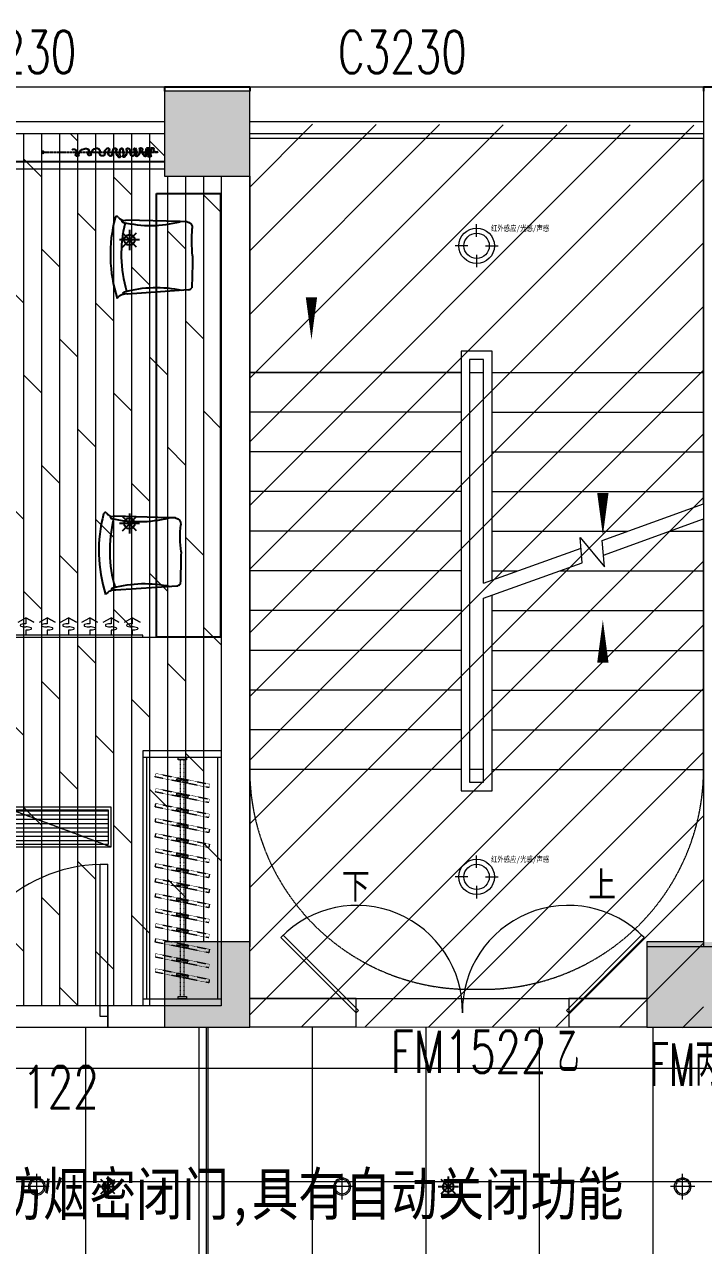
# Model space of a CAD drawing. Header units: millimetres. Extents: x 33621 to 401573, y -91663 to 133135.
# Drawn here: x 253169 to 257957, y -50852 to -42241 of the extents above; entities that cross this region are included whole.
import ezdxf

# ---------------------------------------------------------------- set-up
doc = ezdxf.new("R2010")
doc.units = ezdxf.units.MM
doc.header["$LTSCALE"] = 10
doc.linetypes.add('DASH', pattern=[0.35, 0.25, -0.1])
doc.linetypes.add('DOTE', pattern=[2.42, 2, -0.2, 0.02, -0.2])
doc.layers.get('0').update_dxf_attribs({"color": 253})
for name, color, linetype, lineweight in [('COLUMN', 253, 'Continuous', 0), ('DOOR【门】', 253, 'Continuous', 0), ('DS-4BS-FINISH【墙完成线】', 253, 'Continuous', 0), ('FC-FLOOR【地材分格】', 253, 'Continuous', 0), ('FF-FURN【成品家私】', 253, 'Continuous', 0), ('PUB_HATCH', 253, 'Continuous', 0), ('RC-FCU【空调设备】', 253, 'Continuous', 0), ('RC-LIGHT【天花灯具】', 253, 'Continuous', 0), ('RC-Modelling【天花造型】', 253, 'Continuous', 0), ('RC-STR【天花细线】', 253, 'Continuous', 0), ('RC-Text【天花文字】', 253, 'Continuous', 0), ('STAIR', 253, 'Continuous', 0), ('WALL', 253, 'Continuous', 0), ('Wall【墙体】', 253, 'Continuous', 0), ('WINDOW', 253, 'Continuous', 0), ('Xline【辅助线】', 253, 'Continuous', 0)]:
    doc.layers.add(name, color=color, linetype=linetype, lineweight=lineweight)
for name, color, linetype in [('DIM_LEAD', 253, 'Continuous'), ('DIM_SYMB', 253, 'Continuous'), ('EQUIP_喷头', 253, 'Continuous'), ('HATCH【填充】', 253, 'Continuous'), ('P-活动家具', 253, 'Continuous'), ('SURFACE', 253, 'Continuous'), ('TITLE【图框】', 253, 'Continuous'), ('WINDOW_TEXT', 253, 'Continuous'), ('平面家具', 253, 'Continuous')]:
    doc.layers.add(name, color=color, linetype=linetype)
doc.styles.add('_TCH_WINDOW', font='SIMPLEX', dxfattribs={"bigfont": 'GBCBIG'})
doc.styles.add('SUN', font='romans.shx', dxfattribs={"width": 0.8, "bigfont": 'hzdx.shx'})
doc.styles.add('宋体', font='', dxfattribs={"width": 0.7})
doc.styles.add('文字', font='')
doc.styles.get('宋体').set_extended_font_data('SimSun')
doc.styles.get('文字').set_extended_font_data('SimSun')

# ---------------------------------------------------------------- blocks, each defined once
blk = doc.blocks.new('$WINLIB2D$00000004')
for p, q in [((-0.5, 0.5), (0.5, 0.5)), ((-0.5, 0.5), (-0.5, -0.5)), ((0.5, -0.5), (0.5, 0.5)), ((-0.5, 0.2406), (0.5, 0.2406)), ((-0.5, -0.5), (0.5, -0.5))]:
    blk.add_line(p, q)
blk = doc.blocks.new('海龙0506173763')
at = {"layer": 'Xline【辅助线】'}
for points in [[(-733.3, 16.7), (-750.1, 0), (-1280.2, 530.1), (-1263.4, 546.8)], [(733.3, 16.7), (750.1, 0), (1280.2, 530.1), (1263.4, 546.8)]]:
    blk.add_lwpolyline(points, close=True, dxfattribs=at)
at = {"layer": 'Xline【辅助线】', "color": 8}
for centre, start, end in [((-745, 11.7), 359.1011, 135.91074), ((745, 11.7), 44.08926, 180.8989)]:
    blk.add_arc(centre, 745, start, end, dxfattribs=at)
blk = doc.blocks.new('海龙0506194425')
at = {"layer": 'WALL'}
for p, q in [((-650, 200), (-1400, 200)), ((-650, 0), (-650, 200)), ((1400, 200), (850, 200)), ((850, 200), (850, 0)), ((-1400, 0), (-650, 0)), ((850, 0), (1400, 0))]:
    blk.add_line(p, q, dxfattribs=at)
at = {"layer": 'Xline【辅助线】'}
blk.add_blockref('海龙0506173763', (100.1, 100), dxfattribs=at)
blk = doc.blocks.new('海龙0506195994')
at = {"layer": 'Xline【辅助线】'}
blk.add_blockref('海龙0506194425', (0, 324.9), dxfattribs=at)
at = {"layer": 'WINDOW_TEXT', "style": '_TCH_WINDOW', "width": 0.705882}
for s, p in [('FM1522', (-404.9, 0)), ('乙', (770.8, 0))]:
    blk.add_text(s, height=297.5, dxfattribs=at).set_placement(p)
blk = doc.blocks.new('ZL_0603123899')
at = {"layer": 'HATCH【填充】'}
h = blk.add_hatch(dxfattribs=at)
h.set_pattern_fill('AR-SAND', color=251, scale=2)
h.set_pattern_definition([(37.5, (-190, -390), (-3.2, 97.883), [0, -77.216, 0, -86.36, 0, -82.55]), (7.5, (-190, -390), (89.905, 143.365), [0, -41.656, 0, -69.596, 0, -26.67]), (327.5, (-252.48, -390), (158.198, 0.287), [0, -25.4, 0, -91.44, 0, -119.38]), (317.5, (-252.48, -390), (152.71, 44.586), [0, -12.7, 0, -59.944, 0, -68.58])])
h.paths.add_polyline_path([(190, -50, 0.414214), (150, -10), (-150, -10, 0.414214), (-190, -50), (-190, -350, 0.414214), (-150, -390), (150, -390, 0.414214), (190, -350)])
at = {"layer": 'RC-LIGHT【天花灯具】'}
blk.add_lwpolyline([(-150, 0), (150, 0, -0.414214), (200, -50), (200, -350, -0.414214), (150, -400), (-150, -400, -0.414214), (-200, -350), (-200, -50, -0.414214)], format="xyb", close=True, dxfattribs=at)
at = {"layer": 'RC-LIGHT【天花灯具】', "color": 8}
blk.add_lwpolyline([(-150, -10), (150, -10, -0.414214), (190, -50), (190, -350, -0.414214), (150, -390), (-150, -390, -0.414214), (-190, -350), (-190, -50, -0.414214)], format="xyb", close=True, dxfattribs=at)
blk = doc.blocks.new('*U226')
for p, q in [((0, -12), (0, 0)), ((0, 0), (1950, 0)), ((1950, 0), (1950, -12)), ((1950, -12), (0, -12)), ((75, -49.3), (75, -12)), ((225, -49.3), (225, -12)), ((375, -49.3), (375, -12)), ((525, -49.3), (525, -12)), ((675, -49.3), (675, -12)), ((825, -49.3), (825, -12)), ((975, -49.3), (975, -12)), ((1125, -49.3), (1125, -12)), ((1275, -49.3), (1275, -12)), ((1425, -49.3), (1425, -12)), ((1575, -49.3), (1575, -12)), ((1725, -49.3), (1725, -12)), ((1875, -49.3), (1875, -12)), ((1875, -49.3), (1875, -12)), ((19.6, -104.5), (75, -136.2)), ((75, -136.2), (75, -93.2)), ((130.4, -104.5), (75, -136.2)), ((75, -136.2), (130.4, -104.5)), ((169.6, -104.5), (225, -136.2)), ((225, -136.2), (225, -93.2)), ((280.4, -104.5), (225, -136.2)), ((225, -136.2), (280.4, -104.5)), ((319.6, -104.5), (375, -136.2)), ((375, -136.2), (375, -93.2)), ((430.4, -104.5), (375, -136.2)), ((375, -136.2), (430.4, -104.5)), ((469.6, -104.5), (525, -136.2)), ((525, -136.2), (525, -93.2)), ((580.4, -104.5), (525, -136.2)), ((525, -136.2), (580.4, -104.5)), ((619.6, -104.5), (675, -136.2)), ((675, -136.2), (675, -93.2)), ((730.4, -104.5), (675, -136.2)), ((675, -136.2), (730.4, -104.5)), ((769.6, -104.5), (825, -136.2)), ((825, -136.2), (825, -93.2)), ((880.4, -104.5), (825, -136.2)), ((825, -136.2), (880.4, -104.5)), ((919.6, -104.5), (975, -136.2)), ((975, -136.2), (975, -93.2)), ((1030.4, -104.5), (975, -136.2)), ((975, -136.2), (1030.4, -104.5)), ((1069.6, -104.5), (1125, -136.2)), ((1125, -136.2), (1125, -93.2)), ((1180.4, -104.5), (1125, -136.2)), ((1125, -136.2), (1180.4, -104.5)), ((1219.6, -104.5), (1275, -136.2)), ((1275, -136.2), (1275, -93.2)), ((1330.4, -104.5), (1275, -136.2)), ((1275, -136.2), (1330.4, -104.5)), ((1369.6, -104.5), (1425, -136.2)), ((1425, -136.2), (1425, -93.2)), ((1480.4, -104.5), (1425, -136.2)), ((1425, -136.2), (1480.4, -104.5)), ((1519.6, -104.5), (1575, -136.2)), ((1575, -136.2), (1575, -93.2)), ((1630.4, -104.5), (1575, -136.2)), ((1575, -136.2), (1630.4, -104.5)), ((1669.6, -104.5), (1725, -136.2)), ((1725, -136.2), (1725, -93.2)), ((1780.4, -104.5), (1725, -136.2)), ((1725, -136.2), (1780.4, -104.5)), ((1819.6, -104.5), (1875, -136.2)), ((1819.6, -104.5), (1875, -136.2)), ((1875, -136.2), (1875, -93.2)), ((1875, -136.2), (1875, -93.2)), ((1930.4, -104.5), (1875, -136.2)), ((1875, -136.2), (1930.4, -104.5)), ((1930.4, -104.5), (1875, -136.2)), ((1875, -136.2), (1930.4, -104.5))]:
    blk.add_line(p, q)
at = {"extrusion": (0, 0, -1)}
for centre, major_axis, start_param, end_param in [((40, -82.2), (3.69, -3.69), 1.137309, 3.57508), ((72.5, -170.8), (-70.4, -70.4), 2.004284, 2.381239), ((77.5, -148.9), (-70.4, -70.4), 2.33115, 2.708105), ((77.5, 28.3), (70.4, -70.4), 0.433488, 0.810442), ((110, -60.3), (3.69, -3.69), 4.278901, 6.716673), ((190, -82.2), (3.69, -3.69), 1.137309, 3.57508), ((222.5, -170.8), (-70.4, -70.4), 2.004284, 2.381239), ((227.5, -148.9), (-70.4, -70.4), 2.33115, 2.708105), ((227.5, 28.3), (70.4, -70.4), 0.433488, 0.810442), ((260, -60.3), (3.69, -3.69), 4.278901, 6.716673), ((340, -82.2), (3.69, -3.69), 1.137309, 3.57508), ((372.5, -170.8), (-70.4, -70.4), 2.004284, 2.381239), ((377.5, -148.9), (-70.4, -70.4), 2.33115, 2.708105), ((377.5, 28.3), (70.4, -70.4), 0.433488, 0.810442), ((410, -60.3), (3.69, -3.69), 4.278901, 6.716673), ((490, -82.2), (3.69, -3.69), 1.137309, 3.57508), ((522.5, -170.8), (-70.4, -70.4), 2.004284, 2.381239), ((527.5, -148.9), (-70.4, -70.4), 2.33115, 2.708105), ((527.5, 28.3), (70.4, -70.4), 0.433488, 0.810442), ((560, -60.3), (3.69, -3.69), 4.278901, 6.716673), ((640, -82.2), (3.69, -3.69), 1.137309, 3.57508), ((672.5, -170.8), (-70.4, -70.4), 2.004284, 2.381239), ((677.5, -148.9), (-70.4, -70.4), 2.33115, 2.708105), ((677.5, 28.3), (70.4, -70.4), 0.433488, 0.810442), ((710, -60.3), (3.69, -3.69), 4.278901, 6.716673), ((790, -82.2), (3.69, -3.69), 1.137309, 3.57508), ((822.5, -170.8), (-70.4, -70.4), 2.004284, 2.381239), ((827.5, -148.9), (-70.4, -70.4), 2.33115, 2.708105), ((827.5, 28.3), (70.4, -70.4), 0.433488, 0.810442), ((860, -60.3), (3.69, -3.69), 4.278901, 6.716673), ((940, -82.2), (3.69, -3.69), 1.137309, 3.57508), ((972.5, -170.8), (-70.4, -70.4), 2.004284, 2.381239), ((977.5, -148.9), (-70.4, -70.4), 2.33115, 2.708105), ((977.5, 28.3), (70.4, -70.4), 0.433488, 0.810442), ((1010, -60.3), (3.69, -3.69), 4.278901, 6.716673), ((1090, -82.2), (3.69, -3.69), 1.137309, 3.57508), ((1122.5, -170.8), (-70.4, -70.4), 2.004284, 2.381239), ((1127.5, -148.9), (-70.4, -70.4), 2.33115, 2.708105), ((1127.5, 28.3), (70.4, -70.4), 0.433488, 0.810442), ((1160, -60.3), (3.69, -3.69), 4.278901, 6.716673), ((1240, -82.2), (3.69, -3.69), 1.137309, 3.57508), ((1272.5, -170.8), (-70.4, -70.4), 2.004284, 2.381239), ((1277.5, -148.9), (-70.4, -70.4), 2.33115, 2.708105), ((1277.5, 28.3), (70.4, -70.4), 0.433488, 0.810442), ((1310, -60.3), (3.69, -3.69), 4.278901, 6.716673), ((1390, -82.2), (3.69, -3.69), 1.137309, 3.57508), ((1422.5, -170.8), (-70.4, -70.4), 2.004284, 2.381239), ((1427.5, -148.9), (-70.4, -70.4), 2.33115, 2.708105), ((1427.5, 28.3), (70.4, -70.4), 0.433488, 0.810442), ((1460, -60.3), (3.69, -3.69), 4.278901, 6.716673), ((1540, -82.2), (3.69, -3.69), 1.137309, 3.57508), ((1572.5, -170.8), (-70.4, -70.4), 2.004284, 2.381239), ((1577.5, -148.9), (-70.4, -70.4), 2.33115, 2.708105), ((1577.5, 28.3), (70.4, -70.4), 0.433488, 0.810442), ((1610, -60.3), (3.69, -3.69), 4.278901, 6.716673), ((1690, -82.2), (3.69, -3.69), 1.137309, 3.57508), ((1722.5, -170.8), (-70.4, -70.4), 2.004284, 2.381239), ((1727.5, -148.9), (-70.4, -70.4), 2.33115, 2.708105), ((1727.5, 28.3), (70.4, -70.4), 0.433488, 0.810442), ((1760, -60.3), (3.69, -3.69), 4.278901, 6.716673), ((1840, -82.2), (3.69, -3.69), 1.137309, 3.57508), ((1840, -82.2), (3.69, -3.69), 1.137309, 3.57508), ((1872.5, -170.8), (-70.4, -70.4), 2.004284, 2.381239), ((1872.5, -170.8), (-70.4, -70.4), 2.004284, 2.381239), ((1877.5, -148.9), (-70.4, -70.4), 2.33115, 2.708105), ((1877.5, -148.9), (-70.4, -70.4), 2.33115, 2.708105), ((1877.5, 28.3), (70.4, -70.4), 0.433488, 0.810442), ((1877.5, 28.3), (70.4, -70.4), 0.433488, 0.810442), ((1910, -60.3), (3.69, -3.69), 4.278901, 6.716673), ((1910, -60.3), (3.69, -3.69), 4.278901, 6.716673), ((72.5, 6.4), (70.4, -70.4), 0.760354, 1.137309), ((222.5, 6.4), (70.4, -70.4), 0.760354, 1.137309), ((372.5, 6.4), (70.4, -70.4), 0.760354, 1.137309), ((522.5, 6.4), (70.4, -70.4), 0.760354, 1.137309), ((672.5, 6.4), (70.4, -70.4), 0.760354, 1.137309), ((822.5, 6.4), (70.4, -70.4), 0.760354, 1.137309), ((972.5, 6.4), (70.4, -70.4), 0.760354, 1.137309), ((1122.5, 6.4), (70.4, -70.4), 0.760354, 1.137309), ((1272.5, 6.4), (70.4, -70.4), 0.760354, 1.137309), ((1422.5, 6.4), (70.4, -70.4), 0.760354, 1.137309), ((1572.5, 6.4), (70.4, -70.4), 0.760354, 1.137309), ((1722.5, 6.4), (70.4, -70.4), 0.760354, 1.137309), ((1872.5, 6.4), (70.4, -70.4), 0.760354, 1.137309), ((1872.5, 6.4), (70.4, -70.4), 0.760354, 1.137309)]:
    blk.add_ellipse(centre, major_axis=major_axis, ratio=1, start_param=start_param, end_param=end_param, dxfattribs=at)
blk = doc.blocks.new('ZL_0317145799')
at = {"layer": 'RC-FCU【空调设备】'}
h = blk.add_hatch(dxfattribs=at)
h.set_pattern_fill('_USER', color=8, scale=30, pattern_type=0)
h.set_pattern_definition([(0, (-5926276.942, -1197962.362), (0, 30), [])])
h.paths.add_polyline_path([(730, -260), (730, -20), (-730, -20), (-730, -260)])
blk.add_lwpolyline([(-750, -280), (-750, 0), (750, 0), (750, -280)], close=True, dxfattribs=at)
at = {"layer": 'RC-FCU【空调设备】', "color": 8, "linetype": 'DASH'}
blk.add_lwpolyline([(-750, 0), (0, -280), (750, 0)], dxfattribs=at)
at = {"layer": 'RC-FCU【空调设备】', "color": 8}
blk.add_lwpolyline([(-730, -260), (-730, -20), (730, -20), (730, -260)], close=True, dxfattribs=at)
blk = doc.blocks.new('圆形筒灯')
at = {"color": 251, "linetype": 'DOTE', "ltscale": 43.504693}
blk.add_line((0, 90.6), (0, -90.6), dxfattribs=at)
at = {"color": 251, "linetype": 'DOTE', "ltscale": 41.297046}
blk.add_line((86, 0), (-86, 0), dxfattribs=at)
blk.add_ellipse((0, 0), major_axis=(-42.4, 42.4), ratio=1, start_param=2.355868237233172, end_param=8.639053544412757)
at = {"color": 251}
blk.add_ellipse((0, 0), major_axis=(35.4, 35.4), ratio=1, start_param=5.49871431692557, end_param=11.78189962410516, dxfattribs=at)
blk = doc.blocks.new('ZL_0603130899')
at = {"layer": 'RC-Modelling【天花造型】'}
for p, q in [((1336.2, -1051.1), (-1888.8, -1051.1)), ((1336.2, -1101.1), (-1888.7, -1101.1)), ((-766.2, -4399.7), (1732.5, -4399.7))]:
    blk.add_line(p, q, dxfattribs=at)
blk.add_lwpolyline([(-163.7, -7150), (936.3, -7150), (936.3, -7000), (-163.7, -7000)], close=True, dxfattribs=at)
at = {"layer": 'RC-FCU【空调设备】', "ltscale": 10, "xscale": -1, "rotation": 180}
blk.add_blockref('*U226', (-766.2, -4399.7), dxfattribs=at)
at = {"layer": 'RC-FCU【空调设备】', "xscale": -1, "rotation": 180}
blk.add_blockref('ZL_0317145799', (210, -5879.7), dxfattribs=at)
at = {"layer": 'RC-LIGHT【天花灯具】', "xscale": -1, "rotation": 180}
blk.add_blockref('ZL_0603123899', (-76.2, -2966.8), dxfattribs=at)
at = {"layer": 'RC-LIGHT【天花灯具】', "xscale": -0.625, "yscale": 0.625, "zscale": 0.625, "rotation": 180}
for p in [(210, -4999.7), (210, -6439.9)]:
    blk.add_blockref('圆形筒灯', p, dxfattribs=at)
blk = doc.blocks.new('ZL_0603155299')
at = {"color": 8}
for p, q in [((-180.8, -89), (-180.8, 0)), ((-243.5, -151.6), (-332.5, -151.6)), ((-118.2, -151.6), (-29.2, -151.6)), ((-180.8, -214.3), (-180.8, -303.3))]:
    blk.add_line(p, q, dxfattribs=at)
at = {"color": 0}
blk.add_circle((-180.8, -151.6), 125, dxfattribs=at)
at = {"color": 8}
blk.add_circle((-180.8, -151.6), 89.3, dxfattribs=at)
at = {"style": '宋体', "width": 0.8}
blk.add_attdef('红外感应/光感/声感', (-79.4, -47.8), '', height=40, dxfattribs=at)
blk = doc.blocks.new('$DorLib2D$00000001')
for p, q in [((0.45, 0.975), (0.5, 0.975)), ((0.45, 0), (0.45, 0.975)), ((0.5, 0), (0.5, 0.975)), ((0.5, 0), (0.45, 0))]:
    blk.add_line(p, q)
at = {"lineweight": 13}
blk.add_arc((0.475, 0), 0.975, 91.46928, 180, dxfattribs=at)
blk = doc.blocks.new('*U41')
at = {"color": 251, "linetype": 'DOTE', "ltscale": 0.104867}
blk.add_line((806.1, 0, 0), (0, 0), dxfattribs=at)
at = {"color": 251}
blk.add_circle((812.1, 0, 0), 6, dxfattribs=at)
for centre, radius, start, end in [((10.2, 20.5), 20.9, 240.87205, 0.9421), ((12.6, 20.9), 20.9, 240.84594, 0.91599), ((38.2, 24), 7.86, 17.59916, 204.39425), ((40.7, 24.5), 7.86, 17.57304, 204.36813), ((-22.3, -2.9), 74, 345.168, 23.32316), ((-19.8, -2.4), 74, 345.14188, 23.29705), ((72.5, 24.3), 7.61, 37.46726, 202.70906), ((-56.9, -9.9), 126.2, 352.73857, 14.32411), ((74.9, 24.7), 7.61, 37.44114, 202.68295), ((-54.4, -9.4), 126.2, 352.71245, 14.29799), ((10.5, -0.4), 74, 345.168, 23.32316), ((13, 0), 74, 345.14188, 23.29705), ((53.7, 10.7), 55.4, 314.47941, 10.735), ((56.1, 11.1), 55.4, 314.4533, 10.70888), ((118.5, 19.5), 10.5, 8.09455, 171.69307), ((120.9, 19.9), 10.5, 8.06843, 171.66695), ((183.4, 11.5), 55.4, 170.16469, 226.42028), ((185.9, 11.9), 55.4, 170.13858, 226.39416), ((226.7, 1.1), 74, 157.57653, 195.73169), ((229.2, 1.4), 74, 157.55041, 195.70558), ((157.4, 17.7), 11.7, 333.13645, 85.53128), ((159.9, 18.1), 11.7, 333.11034, 85.50516), ((189.3, -3.5), 26.7, 143.43943, 246.90973), ((191.7, -3.2), 26.7, 143.41332, 246.88362), ((163.3, 2), 33.9, 297.17867, 3.25794), ((165.8, 2.4), 33.9, 297.15256, 3.23183), ((216.1, 9.8), 19.8, 117.68827, 197.19832), ((218.5, 10.1), 19.8, 117.66216, 197.1722), ((211.5, 19.3), 9.3, 334.69802, 119.6198), ((213.9, 19.6), 9.3, 334.6719, 119.59369), ((274.4, 5.8), 55.4, 170.16469, 226.42028), ((276.9, 6.1), 55.4, 170.13858, 226.39416), ((317.7, -4.6), 74, 157.57653, 195.73169), ((320.1, -4.3), 74, 157.55041, 195.70558), ((256, 21.6), 7.06, 13.13047, 163.41495), ((258.5, 21.9), 7.06, 13.10436, 163.38883), ((195, -6.1), 74, 345.168, 23.32316), ((197.4, -5.7), 74, 345.14188, 23.29705), ((238.1, 5), 55.4, 314.47941, 10.735), ((240.5, 5.3), 55.4, 314.4533, 10.70888), ((300.8, 19.4), 9.3, 61.27989, 206.20167), ((303.3, 19.7), 9.3, 61.25377, 206.17556), ((296.4, 9.9), 19.8, 343.70137, 63.21142), ((298.8, 10.2), 19.8, 343.67526, 63.1853), ((349.2, 3), 33.9, 177.64174, 243.72102), ((351.7, 3.2), 33.9, 177.61563, 243.69491), ((323.3, -3), 26.7, 293.98996, 37.46026), ((325.8, -2.7), 26.7, 293.96384, 37.43415), ((354.9, 18.7), 11.7, 95.36841, 207.76324), ((357.4, 19), 11.7, 95.3423, 207.73713), ((336.4, -4.4), 38.9, 345.11811, 63.4135), ((338.9, -4.1), 38.9, 345.09199, 63.38738), ((394.1, -7.1), 19, 201.60684, 22.32513), ((433.7, 3.9), 24.8, 92.95064, 189.29685), ((436.2, 4.1), 24.8, 92.92452, 189.27074), ((428.4, -15.1), 44, 0.1274, 84.69995), ((430.8, -14.9), 44, 0.10129, 84.67383), ((506.9, 6.1), 20.7, 56.13712, 221.03284), ((509.3, 6.3), 20.7, 56.11101, 221.00673), ((514.4, -20.5), 44, 0.1274, 84.69995), ((516.8, -20.2), 44, 0.10129, 84.67383), ((592.9, 0.8), 20.7, 56.13712, 221.03284), ((595.3, 1), 20.7, 56.11101, 221.00673), ((58.9, -23.3), 9.76, 171.34868, 344.82784), ((61.4, -22.9), 9.76, 171.32256, 344.80173), ((89.6, -21.5), 7.82, 163.84411, 291.35754), ((92, -21.1), 7.82, 163.81799, 291.33143), ((148, -21.2), 7.82, 249.54215, 17.05558), ((150.4, -20.9), 7.82, 249.51603, 17.02947), ((239, -26.9), 7.82, 249.54215, 17.05558), ((241.4, -26.6), 7.82, 249.51603, 17.02947), ((271.5, -29.9), 7.02, 135.74937, 319.45228), ((274, -29.6), 7.02, 135.72326, 319.42616), ((391.6, -7.4), 19, 201.63295, 22.35124), ((482.4, -12.7), 10.3, 193.06527, 30.6308), ((484.8, -12.5), 10.3, 193.03915, 30.60469), ((568.4, -18), 10.3, 193.06527, 30.6308), ((570.8, -17.8), 10.3, 193.03915, 30.60469)]:
    blk.add_arc(centre, radius, start, end, dxfattribs=at)
blk = doc.blocks.new('单帘平面')
at = {"layer": 'TITLE【图框】'}
blk.add_blockref('*U41', (0, 0), dxfattribs=at)
blk = doc.blocks.new('海龙_0410133832')
at = {"lineweight": -2, "ltscale": 2000, "extrusion": (0, 0, -1)}
for p, q in [((-202.9, 252.5), (180.4, 263)), ((-250.5, 250.9), (-202.9, 252.5)), ((-260.8, -229.1), (169.1, -258.7))]:
    blk.add_line(p, q, dxfattribs=at)
for centre, radius, start, end in [((-194.4, 307), 46.2, 209.97777, 287.61116), ((-198.2, 258.7), 11.8, 155.02178, 258.57376), ((-244.3, 277.1), 12, 34.68696, 170.32305), ((716.8, 19.6), 1007, 165.06407, 197.85358), ((-7.4, 1075.2), 850.4, 256.8724, 284.30232), ((709, 21.2), 922.3, 166.07083, 196.39764), ((30168.4, -805.7), 29889.5, 178.43305, 178.86929), ((253.1, -186.7), 43, 280.37592, 317.45487), ((-178.1, -339.1), 80.9, 83.64858, 141.83666)]:
    blk.add_arc(centre, radius, start, end, dxfattribs=at)
at = {"lineweight": -2, "ltscale": 2000}
for centre, radius, start, end in [((-1223.9, 121.3), 940.2, 353.30457, 4.99844), ((-244.6, 208.3), 43, 97.90745, 186.78432), ((-33.5, -1062.6), 850.3, 74.75722, 102.18851), ((187.2, -253.7), 11.8, 332.55331, 76.10529)]:
    blk.add_arc(centre, radius, start, end, dxfattribs=at)
blk = doc.blocks.new('海龙0109184221')
at = {"layer": '平面家具', "color": 43, "linetype": 'ByBlock'}
blk.add_lwpolyline([(21.4, 3126.7), (-428.6, 3126.7), (-428.6, 0), (21.4, 0)], close=True, dxfattribs=at)
for p in [(57, 2676.9), (138.5, 588.7)]:
    blk.add_blockref('海龙_0410133832', p, dxfattribs=at)
blk = doc.blocks.new('海龙0513102899', base_point=(-3246.3, 722.8))
for points in [[(-3521.3, 2472.8), (-3521.3, 2522.8), (-2971.3, 2522.8), (-2971.3, 2472.8)], [(-3521.3, 722.8), (-3521.3, 2522.8), (-2971.3, 2522.8), (-2971.3, 722.8)], [(-2971.3, 772.8), (-2971.3, 722.8), (-3521.3, 722.8), (-3521.3, 772.8)]]:
    blk.add_lwpolyline(points, close=True)
at = {"color": 8}
for points in [[(-3496.3, 772.8), (-3496.3, 2472.8)], [(-2996.3, 772.8), (-2996.3, 2472.8)]]:
    blk.add_lwpolyline(points, dxfattribs=at)
for points in [[(-3276.3, 2457.8), (-3276.3, 2472.8), (-3216.3, 2472.8), (-3216.3, 2457.8)], [(-3276.3, 2457.8), (-3276.3, 2472.8), (-3216.3, 2472.8), (-3216.3, 2457.8)], [(-3216.3, 787.8), (-3216.3, 772.8), (-3276.3, 772.8), (-3276.3, 787.8)]]:
    blk.add_lwpolyline(points, close=True, dxfattribs=at)
at = {"color": 8, "linetype": 'DASH', "ltscale": 0.006}
for points in [[(-3258.8, 787.8), (-3258.8, 2457.8)], [(-3233.8, 787.8), (-3233.8, 2457.8)]]:
    blk.add_lwpolyline(points, dxfattribs=at)
for points in [[(-3059.9, 2261.2), (-3437.5, 2336.3), (-3432.6, 2360.8), (-3055, 2285.7)], [(-3209.5, 2291), (-3288, 2306.6), (-3283.1, 2331.1), (-3204.6, 2315.5)], [(-3059.9, 2155.3), (-3437.5, 2230.4), (-3432.6, 2255), (-3055, 2179.8)], [(-3208, 2298.3), (-3286.5, 2313.9), (-3284.5, 2323.7), (-3206.1, 2308.1)], [(-3209.5, 2185.1), (-3288, 2200.7), (-3283.1, 2225.2), (-3204.6, 2209.6)], [(-3208, 2192.4), (-3286.5, 2208), (-3284.5, 2217.8), (-3206.1, 2202.2)], [(-3059.9, 2049.4), (-3437.5, 2124.5), (-3432.6, 2149.1), (-3055, 2074)], [(-3209.5, 2079.2), (-3288, 2094.8), (-3283.1, 2119.3), (-3204.6, 2103.7)], [(-3208, 2086.5), (-3286.5, 2102.2), (-3284.5, 2112), (-3206.1, 2096.4)], [(-3059.9, 1943.6), (-3437.5, 2018.7), (-3432.6, 2043.2), (-3055, 1968.1)], [(-3209.5, 1973.3), (-3288, 1988.9), (-3283.1, 2013.4), (-3204.6, 1997.8)], [(-3208, 1980.7), (-3286.5, 1996.3), (-3284.5, 2006.1), (-3206.1, 1990.5)], [(-3059.9, 1837.7), (-3437.5, 1912.8), (-3432.6, 1937.3), (-3055, 1862.2)], [(-3209.5, 1867.4), (-3288, 1883), (-3283.1, 1907.6), (-3204.6, 1891.9)], [(-3208, 1874.8), (-3286.5, 1890.4), (-3284.5, 1900.2), (-3206.1, 1884.6)], [(-3059.9, 1731.8), (-3437.5, 1806.9), (-3432.6, 1831.4), (-3055, 1756.3)], [(-3059.9, 1625.9), (-3437.5, 1701), (-3432.6, 1725.5), (-3055, 1650.4)], [(-3209.5, 1761.5), (-3288, 1777.2), (-3283.1, 1801.7), (-3204.6, 1786.1)], [(-3208, 1768.9), (-3286.5, 1784.5), (-3284.5, 1794.3), (-3206.1, 1778.7)], [(-3209.5, 1655.7), (-3288, 1671.3), (-3283.1, 1695.8), (-3204.6, 1680.2)], [(-3208, 1663), (-3286.5, 1678.6), (-3284.5, 1688.4), (-3206.1, 1672.8)], [(-3059.9, 1520), (-3437.5, 1595.1), (-3432.6, 1619.7), (-3055, 1544.5)], [(-3209.5, 1549.8), (-3288, 1565.4), (-3283.1, 1589.9), (-3204.6, 1574.3)], [(-3208, 1557.1), (-3286.5, 1572.7), (-3284.5, 1582.5), (-3206.1, 1566.9)], [(-3059.9, 1414.1), (-3437.5, 1489.3), (-3432.6, 1513.8), (-3055, 1438.7)], [(-3209.5, 1443.9), (-3288, 1459.5), (-3283.1, 1484), (-3204.6, 1468.4)], [(-3208, 1451.3), (-3286.5, 1466.9), (-3284.5, 1476.7), (-3206.1, 1461.1)], [(-3059.9, 1308.3), (-3437.5, 1383.4), (-3432.6, 1407.9), (-3055, 1332.8)], [(-3209.5, 1338), (-3288, 1353.6), (-3283.1, 1378.1), (-3204.6, 1362.5)], [(-3059.9, 1202.4), (-3437.5, 1277.5), (-3432.6, 1302), (-3055, 1226.9)], [(-3208, 1345.4), (-3286.5, 1361), (-3284.5, 1370.8), (-3206.1, 1355.2)], [(-3209.5, 1232.1), (-3288, 1247.7), (-3283.1, 1272.3), (-3204.6, 1256.7)], [(-3208, 1239.5), (-3286.5, 1255.1), (-3284.5, 1264.9), (-3206.1, 1249.3)], [(-3059.9, 1096.5), (-3437.5, 1171.6), (-3432.6, 1196.1), (-3055, 1121)], [(-3209.5, 1126.2), (-3288, 1141.9), (-3283.1, 1166.4), (-3204.6, 1150.8)], [(-3208, 1133.6), (-3286.5, 1149.2), (-3284.5, 1159), (-3206.1, 1143.4)], [(-3059.9, 990.6), (-3437.5, 1065.7), (-3432.6, 1090.2), (-3055, 1015.1)], [(-3209.5, 1020.4), (-3288, 1036), (-3283.1, 1060.5), (-3204.6, 1044.9)], [(-3208, 1027.7), (-3286.5, 1043.3), (-3284.5, 1053.1), (-3206.1, 1037.5)], [(-3059.9, 884.7), (-3437.5, 959.8), (-3432.6, 984.4), (-3055, 909.3)], [(-3209.5, 914.5), (-3288, 930.1), (-3283.1, 954.6), (-3204.6, 939)], [(-3208, 921.8), (-3286.5, 937.4), (-3284.5, 947.3), (-3206.1, 931.6)]]:
    blk.add_lwpolyline(points, close=True, dxfattribs=at)
blk = doc.blocks.new('$TwtSys$00000125')
at = {"color": 9}
for p, q in [((0.57, 0), (-0.57, 0)), ((0.403, -0.403), (-0.403, 0.403)), ((-0.403, -0.403), (0.403, 0.403)), ((0, 0.57), (0, -0.57))]:
    blk.add_line(p, q, dxfattribs=at)
at = {"color": 8}
blk.add_circle((0, 0), 0.3, dxfattribs=at)

msp = doc.modelspace()

# ---------------------------------------------------------------- hatches: boundary and pattern name
at = {"layer": 'FC-FLOOR【地材分格】'}
h = msp.add_hatch(dxfattribs=at)
h.set_pattern_fill('_USER', color=256, scale=800, double=1, pattern_type=0)
h.set_pattern_definition([(0, (0, 0), (0, 800), []), (90, (0, 0), (-800, 5e-14), [])])
h.paths.add_polyline_path([(261356.7, -49309.4), (261356.7, -51560.6), (254756.7, -51560.6), (254756.7, -51110.6), (254156.7, -51110.6), (254156.7, -51560.6), (247556.7, -51560.6), (247556.7, -51110.6), (246956.7, -51110.6), (246956.7, -51560.6), (240356.7, -51560.6), (240356.7, -51110.6), (239756.7, -51110.6), (239756.7, -51560.6), (233156.7, -51560.6), (233156.7, -51110.6), (232931.7, -51110.6), (232931.7, -49310.6), (240356.7, -49310.6), (240356.7, -43010.6), (243581.7, -43010.5), (243581.7, -49310.6)])
h = msp.add_hatch(dxfattribs=at)
h.set_pattern_fill('DOLMIT', color=256, scale=20, angle=90, double=1)
h.set_pattern_definition([(90, (121337.73, -101356.96), (-127, 8e-15), []), (135, (121337.73, -101356.96), (-253.9998, -253.9998), [179.6051, -359.2102])])
h.paths.add_polyline_path([(250931.1, -43010.6), (254156.7, -43010.6), (254156.7, -43311.7), (254556.7, -43311.7), (254556.7, -48710.6), (254156.7, -48710.6), (254156.7, -49160.6), (252054.2, -49160.6), (252054.2, -46560.3), (250932.3, -46560.3)])
at = {"layer": 'PUB_HATCH'}
for points in [[(254156.7, -43310.6), (254756.7, -43310.6), (254756.7, -42710.6), (254156.7, -42710.6)], [(254156.7, -49310.6), (254756.7, -49310.6), (254756.7, -48710.6), (254156.7, -48710.6)], [(257556.7, -49310.6), (258156.7, -49310.6), (258156.7, -48710.6), (257556.7, -48710.6)]]:
    msp.add_hatch(color=256, dxfattribs=at).paths.add_polyline_path(points)
at = {"layer": 'Xline【辅助线】'}
h = msp.add_hatch(dxfattribs=at)
h.set_pattern_fill('ANSI31', color=256, scale=100)
h.paths.add_polyline_path([(254756.7, -49308.8), (257956.7, -49316), (257956.7, -42951), (254756.7, -42943.8)])

# ---------------------------------------------------------------- linework, layer by layer
at = {"layer": 'COLUMN'}
for p, q in [((254756.7, -42710.6), (254156.7, -42710.6)), ((254156.7, -43010.6), (254156.7, -43310.6)), ((254756.7, -43310.6), (254756.7, -43010.6)), ((254156.7, -43310.6), (254756.7, -43310.6)), ((254756.7, -48710.6), (254156.7, -48710.6)), ((254156.7, -48710.6), (254156.7, -49310.6)), ((254756.7, -49310.6), (254756.7, -48710.6)), ((257556.7, -48710.6), (257556.7, -49310.6)), ((258156.7, -48745.6), (257556.7, -48745.6)), ((254156.7, -49310.6), (254756.7, -49310.6)), ((257556.7, -49310.6), (258156.7, -49310.6))]:
    msp.add_line(p, q, dxfattribs=at)
at = {"layer": 'DIM_LEAD'}
msp.add_lwpolyline([(254208.1, -40168.8, 0, 0, 0), (255192.2, -40168.8, 0, 0, 0), (255192.2, -44464.5, 0, 80, 0), (255192.2, -44164.5, 0, 0, 0)], format="xyseb", dxfattribs=at)
at = {"layer": 'DIM_SYMB'}
for points in [[(255501.7, -47956, 0, 0, 0), (255501.7, -43834.4, 0, 0, 0), (257246.7, -43834.4, 0, 0, 0), (257246.7, -45844.4, 0, 80, 0), (257246.7, -45544.4, 0, 0, 0)], [(257246.7, -47944.1, 0, 0, 0), (257246.7, -46441, 0, 80, 0), (257246.7, -46741, 0, 0, 0)]]:
    msp.add_lwpolyline(points, format="xyseb", dxfattribs=at)
at = {"layer": 'DS-4BS-FINISH【墙完成线】'}
for points in [[(261356.7, -49309.4), (261356.7, -51560.6), (254756.7, -51560.6), (254756.7, -51110.6), (254156.7, -51110.6), (254156.7, -51560.6), (247556.7, -51560.6), (247556.7, -51110.6), (246956.7, -51110.6), (246956.7, -51560.6), (240356.7, -51560.6), (240356.7, -51110.6), (239756.7, -51110.6), (239756.7, -51560.6), (233156.7, -51560.6), (233156.7, -51110.6), (232931.7, -51110.6), (232931.7, -49310.6), (240356.7, -49310.6), (240356.7, -43010.6), (243581.7, -43010.5), (243581.7, -49310.6), (261356.7, -49309.4)], [(254756.7, -43010.6), (257956.7, -43010.6), (257956.7, -48710.6), (257556.7, -48710.6), (257556.7, -49110.6), (254756.7, -49110.6), (254756.7, -43010.6)]]:
    msp.add_lwpolyline(points, dxfattribs=at)
msp.add_lwpolyline([(250931.1, -43010.6), (254156.7, -43010.6), (254156.7, -43311.7), (254556.7, -43311.7), (254556.7, -48710.6), (254156.7, -48710.6), (254156.7, -49160.6), (252054.2, -49160.6), (252054.2, -46560.3), (250932.3, -46560.3)], close=True, dxfattribs=at)
at = {"layer": 'P-活动家具', "color": 8, "linetype": 'DASH'}
msp.add_line((254156.7, -43210.6), (250931.7, -43210.6), dxfattribs=at)
at = {"layer": 'RC-STR【天花细线】'}
msp.add_lwpolyline([(254451.7, -49310.6), (254461.7, -49310.6), (254461.7, -51110.6), (254451.7, -51110.6)], close=True, dxfattribs=at)
at = {"layer": 'STAIR'}
for p, q in [((257956.7, -43044.4), (254756.7, -43044.4)), ((257956.7, -44694.4), (257956.7, -43044.4)), ((254756.7, -43310.6), (254756.7, -44694.4)), ((256466.2, -44544.4), (256247.2, -44544.4)), ((256247.2, -44544.4), (256247.2, -47644.4)), ((256466.2, -46159.6), (256466.2, -44544.4)), ((256406.2, -44604.4), (256307.2, -44604.4)), ((256307.2, -44604.4), (256307.2, -47584.4)), ((256406.2, -46181.3), (256406.2, -44604.4)), ((254756.7, -44694.4), (254756.7, -47494.4)), ((256247.2, -44694.4), (254756.7, -44694.4)), ((254756.7, -44694.4), (256247.2, -44694.4)), ((256307.2, -44694.4), (256307.2, -47494.4)), ((256307.2, -44694.4), (256406.2, -44694.4)), ((256406.2, -46181.3), (256406.2, -44694.4)), ((256466.2, -44694.4), (257956.7, -44694.4)), ((256466.2, -44694.4), (257956.7, -44694.4)), ((257956.7, -45621.3), (257956.7, -44694.4)), ((256247.2, -44974.4), (254756.7, -44974.4)), ((256466.2, -44974.4), (257956.7, -44974.4)), ((256247.2, -45254.4), (254756.7, -45254.4)), ((256466.2, -45254.4), (257956.7, -45254.4)), ((256247.2, -45534.4), (254756.7, -45534.4)), ((256466.2, -45534.4), (257956.7, -45534.4)), ((257242.8, -45879.1), (257956.7, -45621.3)), ((257251.6, -45982.3), (257956.7, -45727.6)), ((257956.7, -47494.4), (257956.7, -45727.6)), ((256247.2, -45814.4), (254756.7, -45814.4)), ((256466.2, -45814.4), (257421.9, -45814.4)), ((257101.4, -46036.5), (257086.3, -45858.7)), ((257086.3, -45858.7), (257258.6, -46065.2)), ((257258.6, -46065.2), (257242.8, -45879.1)), ((257716.3, -45814.4), (257956.7, -45814.4)), ((256406.2, -46181.3), (257092.6, -45933.4)), ((256406.2, -46287.6), (257101.4, -46036.5)), ((256247.2, -46094.4), (254756.7, -46094.4)), ((256466.2, -46094.4), (256646.7, -46094.4)), ((256941.1, -46094.4), (257956.7, -46094.4)), ((256406.2, -47494.4), (256406.2, -46287.6)), ((256406.2, -47584.4), (256406.2, -46287.6)), ((256466.2, -47644.4), (256466.2, -46265.9)), ((256247.2, -46374.4), (254756.7, -46374.4)), ((256466.2, -46374.4), (257956.7, -46374.4)), ((256247.2, -46654.4), (254756.7, -46654.4)), ((256466.2, -46654.4), (257956.7, -46654.4)), ((256247.2, -46934.4), (254756.7, -46934.4)), ((256466.2, -46934.4), (257956.7, -46934.4)), ((256247.2, -47214.4), (254756.7, -47214.4)), ((256466.2, -47214.4), (257956.7, -47214.4)), ((256247.2, -47494.4), (254756.7, -47494.4)), ((256406.2, -47494.4), (256307.2, -47494.4)), ((256466.2, -47494.4), (257956.7, -47494.4)), ((256307.2, -47584.4), (256406.2, -47584.4)), ((256247.2, -47644.4), (256466.2, -47644.4))]:
    msp.add_line(p, q, dxfattribs=at)
at = {"layer": 'STAIR', "linetype": 'DASH'}
msp.add_lwpolyline([(257956.7, -47494.4, -0.423695), (256356.7, -49043.6, -0.423695), (254756.7, -47494.4)], format="xyb", dxfattribs=at)
at = {"layer": 'SURFACE'}
for p, q in [((254156.7, -42680.6), (254156.7, -42710.6)), ((254156.7, -42680.6), (254456.7, -42680.6)), ((254456.7, -42680.6), (254756.7, -42680.6)), ((254756.7, -42680.6), (254756.7, -42710.6)), ((257956.7, -42680.6), (257956.7, -42710.6)), ((257956.7, -42680.6), (258056.7, -42680.6))]:
    msp.add_line(p, q, dxfattribs=at)
at = {"layer": 'WALL'}
for p, q in [((257956.7, -43044.4), (257956.7, -48744.4)), ((254556.7, -43310.6), (254556.7, -48744.4)), ((254756.7, -43344.4), (254756.7, -48744.4))]:
    msp.add_line(p, q, dxfattribs=at)
at = {"layer": 'Wall【墙体】', "color": 9}
for p, q in [((254156.7, -49160.6), (253756.7, -49160.6)), ((253756.7, -49160.6), (253756.7, -49310.6)), ((253756.7, -49310.6), (254156.7, -49310.6))]:
    msp.add_line(p, q, dxfattribs=at)

# ---------------------------------------------------------------- block references
at = {"layer": 'DOOR【门】'}
ref = msp.add_blockref('$DorLib2D$00000001', (253206.7, -49235.6), dxfattribs=dict(at, xscale=1100, yscale=1100, zscale=1100))
ref.add_attrib('A', 'M1122', (252756.7, -49883.3), dxfattribs={"layer": 'WINDOW_TEXT', "height": 297.5, "style": '_TCH_WINDOW', "width": 0.705882})
msp.add_blockref('海龙0506195994', (256156.7, -49634.4), dxfattribs=at)
at = {"layer": 'EQUIP_喷头', "xscale": 125, "yscale": 125, "zscale": 125}
for p in [(253909.2, -43760.3), (253909.2, -45760.3), (253756.7, -50436.7), (256156.7, -50436.7)]:
    msp.add_blockref('$TwtSys$00000125', p, dxfattribs=at)
at = {"layer": 'FF-FURN【成品家私】', "xscale": -1}
for name, p in [('单帘平面', (254110.8, -43142.3)), ('海龙0109184221', (254121.5, -46560.3))]:
    msp.add_blockref(name, p, dxfattribs=at)
at = {"layer": 'FF-FURN【成品家私】'}
msp.add_blockref('海龙0513102899', (254281.7, -49160.6), dxfattribs=at)
at = {"layer": 'RC-LIGHT【天花灯具】'}
msp.add_blockref('ZL_0603130899', (252820.5, -42160.6), dxfattribs=at)
for p in [(256537.6, -43650.1), (256537.6, -48100.1)]:
    msp.add_blockref('ZL_0603155299', p, dxfattribs=at).add_auto_attribs({'红外感应/光感/声感': '红外感应/光感/声感'})
at = {"layer": 'RC-LIGHT【天花灯具】', "xscale": -1, "rotation": 180}
for p in [(253256.7, -50435.6), (255409.2, -50435.6), (257809.2, -50435.6)]:
    msp.add_blockref('圆形筒灯', p, dxfattribs=at)
at = {"layer": 'WINDOW'}
ref = msp.add_blockref('$WINLIB2D$00000004', (252556.7, -42845.6), dxfattribs=dict(at, xscale=3200, yscale=-330, zscale=3200))
ref.add_attrib('A', 'C3230', (252625.7, -42584.3), dxfattribs={"layer": 'WINDOW_TEXT', "height": 297.5, "style": '_TCH_WINDOW', "width": 0.705882})
ref = msp.add_blockref('$WINLIB2D$00000004', (256356.7, -42845.6), dxfattribs=dict(at, xscale=3200, yscale=-330, zscale=3200))
ref.add_attrib('A', 'C3230', (255378.3, -42584.3), dxfattribs={"layer": 'WINDOW_TEXT', "height": 297.5, "style": '_TCH_WINDOW', "width": 0.705882})

# ---------------------------------------------------------------- texts
at = {"layer": 'DOOR【门】', "ltscale": 100, "style": 'SUN', "width": 0.6}
msp.add_text('FM丙0615', height=300, dxfattribs=at).set_placement((257574.3, -49725.5, 0))
at = {"layer": 'RC-Text【天花文字】', "style": '文字', "width": 0.8}
for s, height, p in [('下', 180, (255406.8, -48406)), ('上', 180, (257142.5, -48394.1)), ('备勤间均为防烟密闭门,具有自动关闭功能', 300, (251336, -50637.8))]:
    msp.add_text(s, height=height, dxfattribs=at).set_placement(p)

doc.saveas('drawing.dxf')
